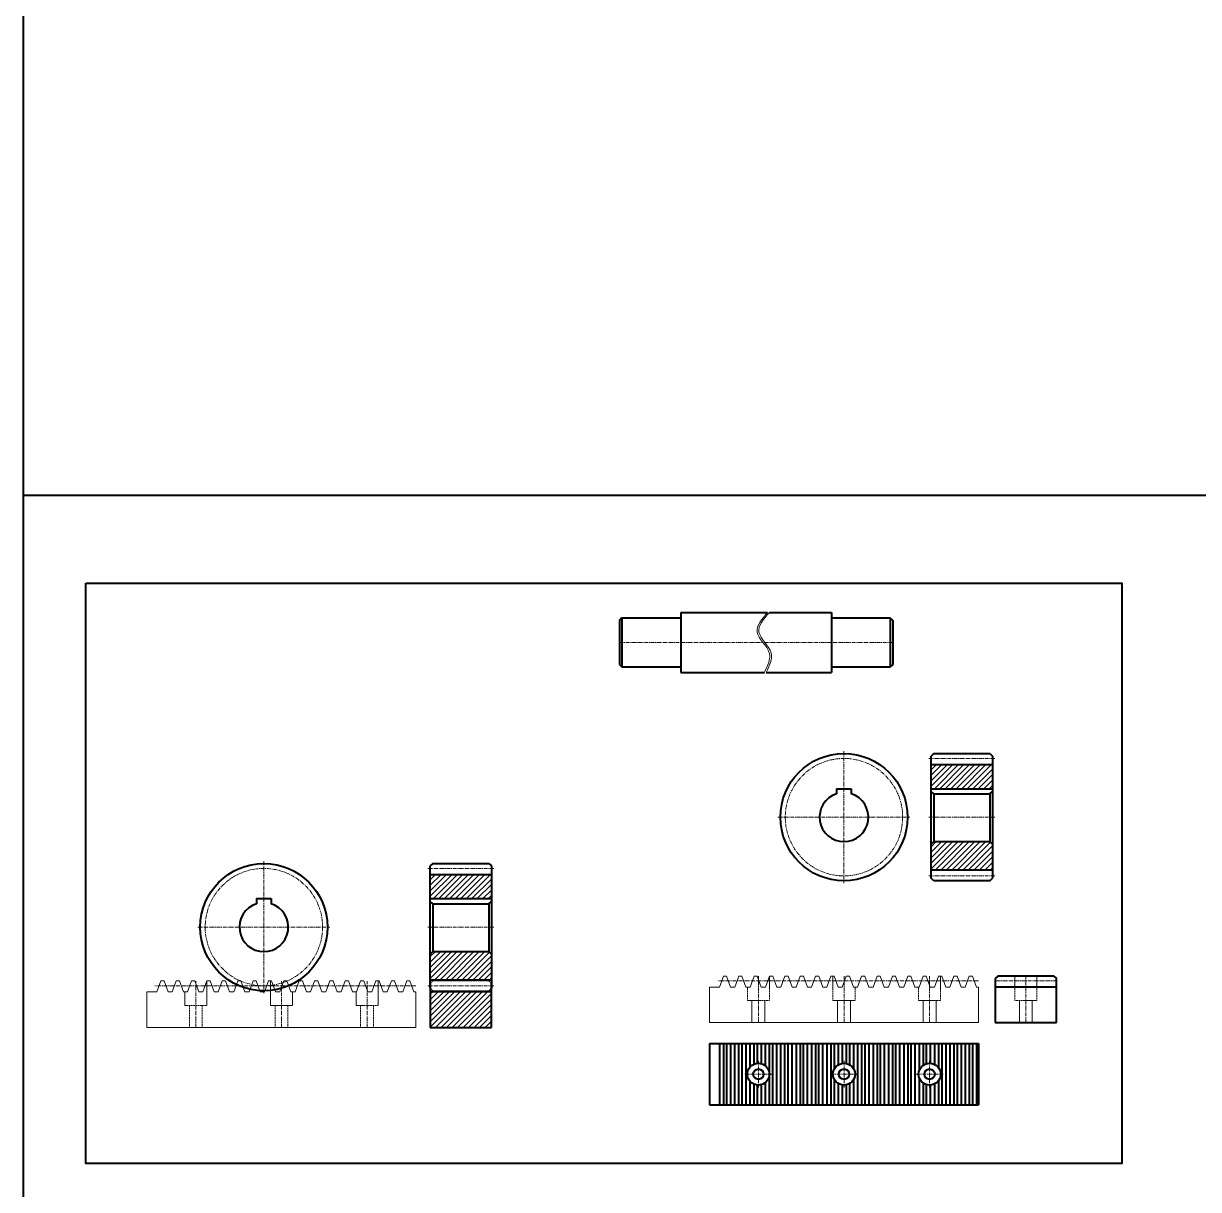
# Model space of a CAD drawing. Header units: millimetres. Extents: x -11382 to 23553, y -372 to 10786.
# Drawn here: x -1641 to -680, y 3402 to 4355 of the extents above; entities that cross this region are included whole.
import ezdxf

# ---------------------------------------------------------------- set-up
doc = ezdxf.new("R2010")
doc.units = ezdxf.units.MM
doc.header["$LTSCALE"] = 0.2
doc.linetypes.add('CENTER', pattern=[50.8, 31.75, -6.35, 6.35, -6.35])
doc.linetypes.add('HIDDEN', pattern=[9.525, 6.35, -3.175])
for name, color, linetype, lineweight in [('đướng nét đứt', 4, 'HIDDEN', 20), ('đường bao thấy', 7, 'Continuous', 40), ('đường mặt cắt', 160, 'Continuous', 15), ('đường nét tâm', 137, 'CENTER', 15)]:
    doc.layers.add(name, color=color, linetype=linetype, lineweight=lineweight)
pattern_1 = [(45, (249.7256, 380.1433), (-2.245064, 2.245064), [])]
pattern_2 = [(45, (-159.982, 290.2303), (-2.245064, 2.245064), [])]

msp = doc.modelspace()

# ---------------------------------------------------------------- hatches: boundary and pattern name
at = {"layer": 'đường mặt cắt', "ltscale": 0.5}
h = msp.add_hatch(dxfattribs=at)
h.set_pattern_fill('ANSI31', color=256, style=0)
h.set_pattern_definition(pattern_1)
h.paths.add_polyline_path([(-898.151, 3749.14), (-898.151, 3729.44), (-848.151, 3729.44), (-848.151, 3749.14)])
h = msp.add_hatch(dxfattribs=at)
h.set_pattern_fill('ANSI31', color=256, style=0)
h.set_pattern_definition(pattern_1)
h.paths.add_polyline_path([(-848.151, 3663.14), (-848.151, 3684.14), (-850.151, 3686.14), (-896.151, 3686.14), (-898.151, 3684.14), (-898.151, 3663.14)])
h = msp.add_hatch(dxfattribs=at)
h.set_pattern_fill('ANSI31', color=256, style=0)
h.set_pattern_definition(pattern_2)
h.paths.add_polyline_path([(-1307.859, 3659.227), (-1307.859, 3639.527), (-1257.859, 3639.527), (-1257.859, 3659.227)])
h = msp.add_hatch(dxfattribs=at)
h.set_pattern_fill('ANSI31', color=256, style=0)
h.set_pattern_definition(pattern_2)
h.paths.add_polyline_path([(-1257.859, 3573.227), (-1257.859, 3594.227), (-1259.859, 3596.227), (-1305.859, 3596.227), (-1307.859, 3594.227), (-1307.859, 3573.227)])
h = msp.add_hatch(dxfattribs=at)
h.set_pattern_fill('ANSI31', color=256, style=0)
h.set_pattern_definition([(45, (-1404.252, 380.1433), (-2.245064, 2.245064), [])])
h.paths.add_polyline_path([(-1257.859, 3534.227), (-1257.859, 3563.227), (-1307.859, 3563.227), (-1307.859, 3534.227)])

# ---------------------------------------------------------------- linework, layer by layer
at = {"layer": 'đướng nét đứt', "ltscale": 0.5}
for p, q in [((-1030.489, 3556.227), (-1030.489, 3576.091)), ((-978.489, 3556.227), (-978.489, 3576.227)), ((-890.489, 3556.227), (-890.489, 3576.227)), ((-829.755, 3556.227), (-829.755, 3576.227)), ((-811.755, 3556.227), (-811.755, 3576.227)), ((-1490.553, 3552.227), (-1490.553, 3572.091)), ((-1438.553, 3552.227), (-1438.553, 3572.227)), ((-1350.553, 3552.227), (-1350.553, 3572.227)), ((-1305.859, 3572.227), (-1307.859, 3570.227)), ((-1305.859, 3564.227), (-1307.859, 3566.227)), ((-1259.859, 3572.227), (-1305.859, 3572.227)), ((-1259.859, 3572.227), (-1257.859, 3570.227)), ((-1259.859, 3564.227), (-1257.859, 3566.227)), ((-1048.489, 3556.227), (-1048.489, 3567.227)), ((-960.489, 3556.227), (-960.489, 3567.227)), ((-908.489, 3556.227), (-908.489, 3567.227)), ((-1508.553, 3552.227), (-1508.553, 3563.227)), ((-1420.553, 3552.227), (-1420.553, 3563.227)), ((-1368.553, 3552.227), (-1368.553, 3563.227)), ((-1259.859, 3564.227), (-1305.859, 3564.227)), ((-1048.489, 3556.227), (-1030.489, 3556.227)), ((-1044.739, 3556.227), (-1044.739, 3538.227)), ((-1034.239, 3556.227), (-1034.239, 3538.227)), ((-978.489, 3556.227), (-960.489, 3556.227)), ((-974.739, 3556.227), (-974.739, 3538.227)), ((-964.239, 3556.227), (-964.239, 3538.227)), ((-908.489, 3556.227), (-890.489, 3556.227)), ((-904.739, 3556.227), (-904.739, 3538.227)), ((-894.239, 3556.227), (-894.239, 3538.227)), ((-829.755, 3556.227), (-811.755, 3556.227)), ((-826.005, 3556.227), (-826.005, 3538.227)), ((-815.505, 3556.227), (-815.505, 3538.227)), ((-1508.553, 3552.227), (-1490.553, 3552.227)), ((-1504.803, 3552.227), (-1504.803, 3534.227)), ((-1494.303, 3552.227), (-1494.303, 3534.227)), ((-1438.553, 3552.227), (-1420.553, 3552.227)), ((-1434.803, 3552.227), (-1434.803, 3534.227)), ((-1424.303, 3552.227), (-1424.303, 3534.227)), ((-1368.553, 3552.227), (-1350.553, 3552.227)), ((-1364.803, 3552.227), (-1364.803, 3534.227)), ((-1354.303, 3552.227), (-1354.303, 3534.227))]:
    msp.add_line(p, q, dxfattribs=at)
at = {"layer": 'đường bao thấy', "ltscale": 0.5}
for p, q in [((-1103.064, 3873.56), (-1031.967, 3873.56)), ((-1103.064, 3873.56), (-1103.064, 3824.56)), ((-1030.536, 3873.56), (-979.643, 3873.56)), ((-979.643, 3873.56), (-979.643, 3824.56)), ((-1151.064, 3869.06), (-1153.064, 3867.06)), ((-1153.064, 3867.06), (-1153.064, 3831.06)), ((-1151.064, 3869.06), (-1103.064, 3869.06)), ((-1151.064, 3869.06), (-1151.064, 3829.06)), ((-979.643, 3869.06), (-931.643, 3869.06)), ((-931.643, 3869.06), (-929.643, 3867.06)), ((-931.643, 3869.06), (-931.643, 3829.06)), ((-929.643, 3867.06), (-929.643, 3831.06)), ((-1153.064, 3831.06), (-1151.064, 3829.06)), ((-1151.064, 3829.06), (-1103.064, 3829.06)), ((-979.643, 3829.06), (-931.643, 3829.06)), ((-929.643, 3831.06), (-931.643, 3829.06)), ((-1103.064, 3824.56), (-1034.61, 3824.56)), ((-1033.179, 3824.56), (-979.643, 3824.56)), ((-896.151, 3758.14), (-898.151, 3756.14)), ((-896.151, 3758.14), (-850.151, 3758.14)), ((-850.151, 3758.14), (-848.151, 3756.14)), ((-898.151, 3656.14), (-898.151, 3756.14)), ((-898.151, 3749.14), (-848.151, 3749.14)), ((-848.151, 3756.14), (-848.151, 3656.14)), ((-975.515, 3729.44), (-975.515, 3725.219)), ((-975.515, 3729.44), (-963.515, 3729.44)), ((-963.515, 3729.44), (-963.515, 3725.219)), ((-898.151, 3729.44), (-848.151, 3729.44)), ((-896.151, 3725.219), (-898.151, 3727.219)), ((-896.151, 3725.219), (-850.151, 3725.219)), ((-896.151, 3725.219), (-896.151, 3686.14)), ((-850.151, 3725.219), (-848.151, 3727.219)), ((-850.151, 3725.219), (-850.151, 3686.14)), ((-896.151, 3686.14), (-898.151, 3684.14)), ((-896.151, 3686.14), (-850.151, 3686.14)), ((-850.151, 3686.14), (-848.151, 3684.14)), ((-1305.859, 3668.227), (-1307.859, 3666.227)), ((-1307.859, 3566.227), (-1307.859, 3666.227)), ((-1305.859, 3668.227), (-1259.859, 3668.227)), ((-1259.859, 3668.227), (-1257.859, 3666.227)), ((-1257.859, 3666.227), (-1257.859, 3566.227)), ((-898.151, 3663.14), (-848.151, 3663.14)), ((-1307.859, 3659.227), (-1257.859, 3659.227)), ((-896.151, 3654.14), (-898.151, 3656.14)), ((-850.151, 3654.14), (-896.151, 3654.14)), ((-850.151, 3654.14), (-848.151, 3656.14)), ((-1449.963, 3639.527), (-1449.963, 3635.306)), ((-1449.963, 3639.527), (-1437.963, 3639.527)), ((-1437.963, 3639.527), (-1437.963, 3635.306)), ((-1307.859, 3639.527), (-1257.859, 3639.527)), ((-1305.859, 3635.306), (-1307.859, 3637.306)), ((-1305.859, 3635.306), (-1259.859, 3635.306)), ((-1305.859, 3635.306), (-1305.859, 3596.227)), ((-1259.859, 3635.306), (-1257.859, 3637.306)), ((-1259.859, 3635.306), (-1259.859, 3596.227)), ((-1305.859, 3596.227), (-1307.859, 3594.227)), ((-1305.859, 3596.227), (-1259.859, 3596.227)), ((-1259.859, 3596.227), (-1257.859, 3594.227)), ((-843.755, 3576.227), (-845.755, 3574.227)), ((-797.755, 3576.227), (-843.755, 3576.227)), ((-797.755, 3576.227), (-795.755, 3574.227)), ((-1307.859, 3573.227), (-1257.859, 3573.227)), ((-1307.859, 3570.227), (-1307.859, 3534.227)), ((-1257.859, 3534.227), (-1257.859, 3570.227)), ((-845.755, 3574.227), (-845.755, 3538.227)), ((-795.755, 3567.227), (-845.755, 3567.227)), ((-795.755, 3538.227), (-795.755, 3574.227)), ((-1257.859, 3563.227), (-1307.859, 3563.227)), ((-845.755, 3538.227), (-795.755, 3538.227)), ((-1307.859, 3534.227), (-1257.859, 3534.227)), ((-1079.489, 3520.96), (-859.489, 3520.96)), ((-1079.489, 3520.96), (-1079.489, 3470.96)), ((-1071.415, 3520.96), (-1071.415, 3470.96)), ((-1068.139, 3520.96), (-1068.139, 3470.96)), ((-1065.529, 3520.96), (-1065.529, 3470.96)), ((-1062.254, 3520.96), (-1062.254, 3470.96)), ((-1059.004, 3520.96), (-1059.004, 3470.96)), ((-1055.728, 3520.96), (-1055.728, 3470.96)), ((-1053.118, 3520.96), (-1053.118, 3470.96)), ((-1049.843, 3520.96), (-1049.843, 3470.96)), ((-1046.437, 3520.96), (-1046.437, 3501.68)), ((-1043.161, 3520.96), (-1043.161, 3504.176)), ((-1040.552, 3520.96), (-1040.552, 3504.897)), ((-1037.276, 3520.96), (-1037.276, 3504.683)), ((-1033.871, 3520.96), (-1033.871, 3502.991)), ((-1030.595, 3520.96), (-1030.595, 3470.96)), ((-1027.986, 3520.96), (-1027.986, 3470.96)), ((-1024.71, 3520.96), (-1024.71, 3470.96)), ((-1021.304, 3520.96), (-1021.304, 3470.96)), ((-1018.029, 3520.96), (-1018.029, 3470.96)), ((-1015.419, 3520.96), (-1015.419, 3470.96)), ((-1012.144, 3520.96), (-1012.144, 3470.96)), ((-1008.669, 3520.96), (-1008.669, 3470.96)), ((-1005.393, 3520.96), (-1005.393, 3470.96)), ((-1002.784, 3520.96), (-1002.784, 3470.96)), ((-999.508, 3520.96), (-999.508, 3470.96)), ((-996.103, 3520.96), (-996.103, 3470.96)), ((-992.827, 3520.96), (-992.827, 3470.96)), ((-990.218, 3520.96), (-990.218, 3470.96)), ((-986.942, 3520.96), (-986.942, 3470.96)), ((-983.536, 3520.96), (-983.536, 3470.96)), ((-980.261, 3520.96), (-980.261, 3470.96)), ((-977.651, 3520.96), (-977.651, 3499.751)), ((-974.376, 3520.96), (-974.376, 3503.517)), ((-970.97, 3520.96), (-970.97, 3504.837)), ((-967.694, 3520.96), (-967.694, 3504.779)), ((-965.085, 3520.96), (-965.085, 3503.808)), ((-961.809, 3520.96), (-961.809, 3500.652)), ((-958.335, 3520.96), (-958.335, 3470.96)), ((-955.059, 3520.96), (-955.059, 3470.96)), ((-952.45, 3520.96), (-952.45, 3470.96)), ((-949.174, 3520.96), (-949.174, 3470.96)), ((-945.768, 3520.96), (-945.768, 3470.96)), ((-942.493, 3520.96), (-942.493, 3470.96)), ((-939.883, 3520.96), (-939.883, 3470.96)), ((-936.608, 3520.96), (-936.608, 3470.96)), ((-933.202, 3520.96), (-933.202, 3470.96)), ((-929.926, 3520.96), (-929.926, 3470.96)), ((-927.317, 3520.96), (-927.317, 3470.96)), ((-924.041, 3520.96), (-924.041, 3470.96)), ((-920.636, 3520.96), (-920.636, 3470.96)), ((-917.36, 3520.96), (-917.36, 3470.96)), ((-914.751, 3520.96), (-914.751, 3470.96)), ((-911.475, 3520.96), (-911.475, 3470.96)), ((-908.052, 3520.96), (-908.052, 3498.731)), ((-904.776, 3520.96), (-904.776, 3503.243)), ((-902.167, 3520.96), (-902.167, 3504.552)), ((-898.891, 3520.96), (-898.891, 3504.94)), ((-895.485, 3520.96), (-895.485, 3504.02)), ((-892.21, 3520.96), (-892.21, 3501.252)), ((-889.6, 3520.96), (-889.6, 3470.96)), ((-886.325, 3520.96), (-886.325, 3470.96)), ((-882.919, 3520.96), (-882.919, 3470.96)), ((-879.643, 3520.96), (-879.643, 3470.96)), ((-877.034, 3520.96), (-877.034, 3470.96)), ((-873.758, 3520.96), (-873.758, 3470.96)), ((-870.353, 3520.96), (-870.353, 3470.96)), ((-867.077, 3520.96), (-867.077, 3470.96)), ((-864.468, 3520.96), (-864.468, 3470.96)), ((-861.192, 3520.96), (-861.192, 3470.96)), ((-859.489, 3520.96), (-859.489, 3470.96)), ((-1046.437, 3490.239), (-1046.437, 3470.96)), ((-1033.871, 3488.928), (-1033.871, 3470.96)), ((-977.651, 3492.168), (-977.651, 3470.96)), ((-961.809, 3491.267), (-961.809, 3470.96)), ((-908.052, 3493.188), (-908.052, 3470.96)), ((-904.776, 3488.676), (-904.776, 3470.96)), ((-892.21, 3490.667), (-892.21, 3470.96)), ((-1043.161, 3487.743), (-1043.161, 3470.96)), ((-1040.552, 3487.023), (-1040.552, 3470.96)), ((-1037.276, 3487.236), (-1037.276, 3470.96)), ((-974.376, 3488.402), (-974.376, 3470.96)), ((-970.97, 3487.082), (-970.97, 3470.96)), ((-967.694, 3487.14), (-967.694, 3470.96)), ((-965.085, 3488.111), (-965.085, 3470.96)), ((-902.167, 3487.367), (-902.167, 3470.96)), ((-898.891, 3486.979), (-898.891, 3470.96)), ((-895.485, 3487.899), (-895.485, 3470.96)), ((-1079.489, 3470.96), (-859.489, 3470.96))]:
    msp.add_line(p, q, dxfattribs=at)
at = {"layer": 'đường bao thấy', "color": 7, "linetype": 'Continuous', "lineweight": 15}
for p, q in [((-1068.139, 3576.227), (-1071.415, 3567.227)), ((-1068.139, 3576.227), (-1065.529, 3576.227)), ((-1062.254, 3567.227), (-1065.529, 3576.227)), ((-1055.572, 3576.227), (-1058.848, 3567.227)), ((-1055.572, 3576.227), (-1052.963, 3576.227)), ((-1049.687, 3567.227), (-1052.963, 3576.227)), ((-1043.006, 3576.227), (-1046.282, 3567.227)), ((-1043.006, 3576.227), (-1040.397, 3576.227)), ((-1037.121, 3567.227), (-1040.397, 3576.227)), ((-1030.44, 3576.227), (-1033.715, 3567.227)), ((-1030.44, 3576.227), (-1027.83, 3576.227)), ((-1024.555, 3567.227), (-1027.83, 3576.227)), ((-1017.873, 3576.227), (-1021.149, 3567.227)), ((-1017.873, 3576.227), (-1015.264, 3576.227)), ((-1011.988, 3567.227), (-1015.264, 3576.227)), ((-1005.307, 3576.227), (-1008.583, 3567.227)), ((-1005.307, 3576.227), (-1002.698, 3576.227)), ((-999.422, 3567.227), (-1002.698, 3576.227)), ((-992.741, 3576.227), (-996.016, 3567.227)), ((-992.741, 3576.227), (-990.131, 3576.227)), ((-986.855, 3567.227), (-990.131, 3576.227)), ((-980.174, 3576.227), (-983.45, 3567.227)), ((-980.174, 3576.227), (-977.565, 3576.227)), ((-974.289, 3567.227), (-977.565, 3576.227)), ((-967.608, 3576.227), (-970.884, 3567.227)), ((-967.608, 3576.227), (-964.998, 3576.227)), ((-961.723, 3567.227), (-964.998, 3576.227)), ((-955.042, 3576.227), (-958.317, 3567.227)), ((-955.042, 3576.227), (-952.432, 3576.227)), ((-949.156, 3567.227), (-952.432, 3576.227)), ((-942.475, 3576.227), (-945.751, 3567.227)), ((-942.475, 3576.227), (-939.866, 3576.227)), ((-936.59, 3567.227), (-939.866, 3576.227)), ((-929.909, 3576.227), (-933.185, 3567.227)), ((-929.909, 3576.227), (-927.299, 3576.227)), ((-924.024, 3567.227), (-927.299, 3576.227)), ((-917.342, 3576.227), (-920.618, 3567.227)), ((-917.342, 3576.227), (-914.733, 3576.227)), ((-911.457, 3567.227), (-914.733, 3576.227)), ((-904.776, 3576.227), (-908.052, 3567.227)), ((-904.776, 3576.227), (-902.167, 3576.227)), ((-898.891, 3567.227), (-902.167, 3576.227)), ((-892.21, 3576.227), (-895.485, 3567.227)), ((-892.21, 3576.227), (-889.6, 3576.227)), ((-886.325, 3567.227), (-889.6, 3576.227)), ((-879.643, 3576.227), (-882.919, 3567.227)), ((-879.643, 3576.227), (-877.034, 3576.227)), ((-873.758, 3567.227), (-877.034, 3576.227)), ((-867.077, 3576.227), (-870.353, 3567.227)), ((-867.077, 3576.227), (-864.468, 3576.227)), ((-861.192, 3567.227), (-864.468, 3576.227)), ((-1528.202, 3572.227), (-1531.478, 3563.227)), ((-1528.202, 3572.227), (-1525.593, 3572.227)), ((-1522.317, 3563.227), (-1525.593, 3572.227)), ((-1515.636, 3572.227), (-1518.912, 3563.227)), ((-1515.636, 3572.227), (-1513.027, 3572.227)), ((-1509.751, 3563.227), (-1513.027, 3572.227)), ((-1503.07, 3572.227), (-1506.345, 3563.227)), ((-1503.07, 3572.227), (-1500.46, 3572.227)), ((-1497.185, 3563.227), (-1500.46, 3572.227)), ((-1490.503, 3572.227), (-1493.779, 3563.227)), ((-1490.503, 3572.227), (-1487.894, 3572.227)), ((-1484.618, 3563.227), (-1487.894, 3572.227)), ((-1477.937, 3572.227), (-1481.213, 3563.227)), ((-1477.937, 3572.227), (-1475.328, 3572.227)), ((-1472.052, 3563.227), (-1475.328, 3572.227)), ((-1465.371, 3572.227), (-1468.646, 3563.227)), ((-1465.371, 3572.227), (-1462.761, 3572.227)), ((-1459.485, 3563.227), (-1462.761, 3572.227)), ((-1452.804, 3572.227), (-1456.08, 3563.227)), ((-1452.804, 3572.227), (-1450.195, 3572.227)), ((-1446.919, 3563.227), (-1450.195, 3572.227)), ((-1440.238, 3572.227), (-1443.514, 3563.227)), ((-1440.238, 3572.227), (-1437.628, 3572.227)), ((-1434.353, 3563.227), (-1437.628, 3572.227)), ((-1427.672, 3572.227), (-1430.947, 3563.227)), ((-1427.672, 3572.227), (-1425.062, 3572.227)), ((-1421.786, 3563.227), (-1425.062, 3572.227)), ((-1415.105, 3572.227), (-1418.381, 3563.227)), ((-1415.105, 3572.227), (-1412.496, 3572.227)), ((-1409.22, 3563.227), (-1412.496, 3572.227)), ((-1402.539, 3572.227), (-1405.814, 3563.227)), ((-1402.539, 3572.227), (-1399.929, 3572.227)), ((-1396.654, 3563.227), (-1399.929, 3572.227)), ((-1389.972, 3572.227), (-1393.248, 3563.227)), ((-1389.972, 3572.227), (-1387.363, 3572.227)), ((-1384.087, 3563.227), (-1387.363, 3572.227)), ((-1377.406, 3572.227), (-1380.682, 3563.227)), ((-1377.406, 3572.227), (-1374.797, 3572.227)), ((-1371.521, 3563.227), (-1374.797, 3572.227)), ((-1364.84, 3572.227), (-1368.115, 3563.227)), ((-1364.84, 3572.227), (-1362.23, 3572.227)), ((-1358.955, 3563.227), (-1362.23, 3572.227)), ((-1352.273, 3572.227), (-1355.549, 3563.227)), ((-1352.273, 3572.227), (-1349.664, 3572.227)), ((-1346.388, 3563.227), (-1349.664, 3572.227)), ((-1339.707, 3572.227), (-1342.983, 3563.227)), ((-1339.707, 3572.227), (-1337.097, 3572.227)), ((-1333.822, 3563.227), (-1337.097, 3572.227)), ((-1327.141, 3572.227), (-1330.416, 3563.227)), ((-1327.141, 3572.227), (-1324.531, 3572.227)), ((-1321.255, 3563.227), (-1324.531, 3572.227)), ((-1071.415, 3567.227), (-1079.489, 3567.227)), ((-1079.489, 3538.227), (-1079.489, 3567.227)), ((-1058.848, 3567.227), (-1062.254, 3567.227)), ((-1046.282, 3567.227), (-1049.687, 3567.227)), ((-1033.715, 3567.227), (-1037.121, 3567.227)), ((-1021.149, 3567.227), (-1024.555, 3567.227)), ((-1008.583, 3567.227), (-1011.988, 3567.227)), ((-996.016, 3567.227), (-999.422, 3567.227)), ((-983.45, 3567.227), (-986.855, 3567.227)), ((-970.884, 3567.227), (-974.289, 3567.227)), ((-958.317, 3567.227), (-961.723, 3567.227)), ((-945.751, 3567.227), (-949.156, 3567.227)), ((-933.185, 3567.227), (-936.59, 3567.227)), ((-920.618, 3567.227), (-924.024, 3567.227)), ((-908.052, 3567.227), (-911.457, 3567.227)), ((-895.485, 3567.227), (-898.891, 3567.227)), ((-882.919, 3567.227), (-886.325, 3567.227)), ((-870.353, 3567.227), (-873.758, 3567.227)), ((-859.489, 3567.227), (-861.192, 3567.227)), ((-859.489, 3567.227), (-859.489, 3538.227)), ((-1531.478, 3563.227), (-1539.553, 3563.227)), ((-1539.553, 3534.227), (-1539.553, 3563.227)), ((-1518.912, 3563.227), (-1522.317, 3563.227)), ((-1506.345, 3563.227), (-1509.751, 3563.227)), ((-1493.779, 3563.227), (-1497.185, 3563.227)), ((-1481.213, 3563.227), (-1484.618, 3563.227)), ((-1468.646, 3563.227), (-1472.052, 3563.227)), ((-1456.08, 3563.227), (-1459.485, 3563.227)), ((-1443.514, 3563.227), (-1446.919, 3563.227)), ((-1430.947, 3563.227), (-1434.353, 3563.227)), ((-1418.381, 3563.227), (-1421.786, 3563.227)), ((-1405.814, 3563.227), (-1409.22, 3563.227)), ((-1393.248, 3563.227), (-1396.654, 3563.227)), ((-1380.682, 3563.227), (-1384.087, 3563.227)), ((-1368.115, 3563.227), (-1371.521, 3563.227)), ((-1355.549, 3563.227), (-1358.955, 3563.227)), ((-1342.983, 3563.227), (-1346.388, 3563.227)), ((-1330.416, 3563.227), (-1333.822, 3563.227)), ((-1319.553, 3563.227), (-1321.255, 3563.227)), ((-1319.553, 3563.227), (-1319.553, 3534.227)), ((-859.489, 3538.227), (-1079.489, 3538.227)), ((-1319.553, 3534.227), (-1539.553, 3534.227))]:
    msp.add_line(p, q, dxfattribs=at)
at = {"layer": 'đường bao thấy', "ltscale": 0.5}
for points in [[(-1640.551, 5775.37), (7573.634, 5775.37), (7573.634, 1397.743), (-1640.551, 1397.743)], [(-1640.551, 3969.477), (506.167, 3969.477), (506.167, 1397.743), (-1640.551, 1397.743)], [(-1589.617, 3897.376), (-742.377, 3897.376), (-742.377, 3422.874), (-1589.617, 3422.874)]]:
    msp.add_lwpolyline(points, close=True, dxfattribs=at)
for centre, radius in [((-969.515, 3706.14), 52), ((-1443.963, 3616.227), 52), ((-1039.489, 3495.96), 9), ((-1039.489, 3495.96), 4.25), ((-969.489, 3495.96), 9), ((-969.489, 3495.96), 4.25), ((-899.489, 3495.96), 9), ((-899.489, 3495.96), 4.25)]:
    msp.add_circle(centre, radius, dxfattribs=at)
for centre in [(-969.515, 3706.14), (-1443.963, 3616.227)]:
    msp.add_arc(centre, 20, 107.457603, 72.542397, dxfattribs=at)
at = {"layer": 'đường mặt cắt', "ltscale": 0.5}
for points in [[(-1031.967, 3873.56), (-1040.515, 3857.508), (-1030.57, 3840.435), (-1034.61, 3824.56)], [(-1030.536, 3873.56), (-1039.083, 3857.508), (-1029.139, 3840.435), (-1033.179, 3824.56)]]:
    msp.add_spline(points, degree=3, dxfattribs=at)
at = {"layer": 'đường nét tâm', "ltscale": 0.5}
for p, q in [((-1153.064, 3849.06), (-1035.76, 3849.06)), ((-1034.329, 3849.06), (-929.643, 3849.06)), ((-969.515, 3760.14), (-969.515, 3652.14)), ((-900.151, 3754.14), (-846.151, 3754.14)), ((-1023.515, 3706.14), (-915.515, 3706.14)), ((-900.151, 3706.14), (-846.151, 3706.14)), ((-1443.963, 3670.227), (-1443.963, 3562.227)), ((-1309.859, 3664.227), (-1255.859, 3664.227)), ((-900.151, 3658.14), (-846.151, 3658.14)), ((-1497.963, 3616.227), (-1389.963, 3616.227)), ((-1309.859, 3616.227), (-1255.859, 3616.227)), ((-1039.489, 3538.227), (-1039.489, 3576.125)), ((-969.489, 3538.227), (-969.489, 3576.125)), ((-899.489, 3538.227), (-899.489, 3576.125)), ((-820.755, 3538.227), (-820.755, 3576.125)), ((-1319.553, 3568.227), (-1533.093, 3568.227)), ((-1499.553, 3534.227), (-1499.553, 3572.125)), ((-1429.553, 3534.227), (-1429.553, 3572.125)), ((-1359.553, 3534.227), (-1359.553, 3572.125)), ((-1309.859, 3568.227), (-1255.859, 3568.227)), ((-859.489, 3572.227), (-1073.029, 3572.227)), ((-795.755, 3572.227), (-845.755, 3572.227)), ((-1039.489, 3506.96), (-1039.489, 3484.96)), ((-969.489, 3506.96), (-969.489, 3484.96)), ((-899.489, 3506.96), (-899.489, 3484.96)), ((-1050.489, 3495.96), (-1028.489, 3495.96)), ((-980.489, 3495.96), (-958.489, 3495.96)), ((-910.489, 3495.96), (-888.489, 3495.96))]:
    msp.add_line(p, q, dxfattribs=at)
for centre in [(-969.515, 3706.14), (-1443.963, 3616.227)]:
    msp.add_circle(centre, 48, dxfattribs=at)

doc.saveas('drawing.dxf')
